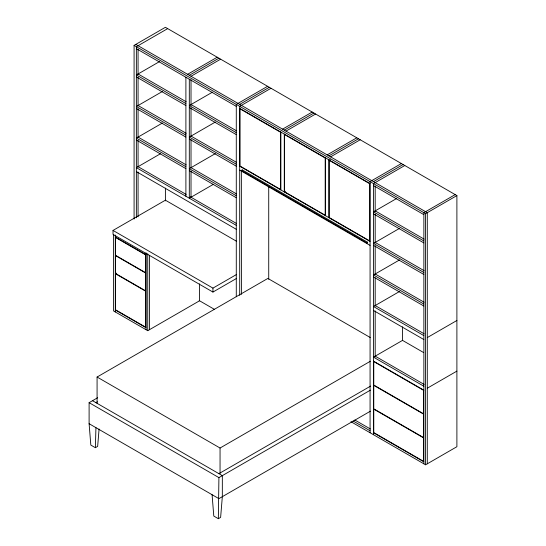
<?xml version="1.0" encoding="UTF-8"?>
<svg xmlns="http://www.w3.org/2000/svg" width="546" height="546" viewBox="0 0 546 546"><rect width="100%" height="100%" fill="white"/><g stroke="black" fill="none" stroke-linecap="round" stroke-linejoin="round"><path stroke-width="0.82" d="M97.679 397.72L89.107 402.668L89.107 423.71L90.82 445.072L95.373 447.7L95.939 427.654M212.08 494.703L213.793 516.072L218.345 518.7L218.912 477.613L370.365 390.172M99.085 428.992L97.652 446.389L95.373 447.7M134.084 219.035L134.084 45.379L165.397 27.3L456.893 195.591L456.893 446.717L425.58 464.796L350.921 421.689M167.677 28.617L136.364 46.69L136.364 217.799M159.493 61.609L136.364 74.959L185.893 103.556M187.599 74.304L217.206 57.214M189.312 75.287L218.912 58.197M162.442 91.455L136.364 106.518L185.893 135.115M191.018 76.276L220.625 59.186M212.435 92.178L189.312 105.528L236.281 132.644M162.442 123.014L136.364 138.07L185.893 166.666M267.595 86.302L236.281 104.382L236.281 296.765M239.694 104.382L269.301 87.285M271.007 88.275L239.694 106.354L239.694 295.331M160.456 153.747L136.364 167.656L236.281 225.341M215.39 122.024L189.312 137.087L236.281 164.203M215.39 153.583L189.312 168.639L236.281 195.755M282.582 129.143L312.189 112.046M284.289 130.125L313.895 113.036M236.541 278.433L212.94 292.062L113.022 234.377L113.022 230.432L165.397 200.198L236.664 241.339M286.002 131.115L315.602 114.018M213.404 184.316L189.312 198.225L189.312 79.231M241.346 170.413L242.253 169.888L367.506 242.199L367.506 242.861L366.598 243.386L366.598 242.724L241.346 170.413L241.4 294.349M115.581 273.826L145.755 291.243L145.755 327.238L115.581 309.814L115.581 273.826L116.721 273.164M327.177 154.887L356.784 137.797M328.89 155.876L358.49 138.78M330.596 156.859L360.203 139.769M329.17 160.312L369.785 183.756L369.785 240.95L329.17 217.506L329.17 160.312L330.31 159.657M285.428 191.264L284.289 191.919L284.289 134.07M401.378 163.541L370.072 181.62L370.072 432.746M373.484 181.62L403.091 164.53M404.798 165.513L373.484 183.593L373.484 434.718M113.022 230.432L212.94 288.117L236.541 274.495M113.588 234.896L113.588 310.967L147.748 330.685L199.556 300.778L199.556 283.872M396.614 198.512L373.484 211.862L423.867 240.95M97.079 403.33L97.079 377.033L267.874 278.426L370.229 337.517M366.598 242.724L367.506 242.199M455.18 194.608L423.867 212.681L423.867 463.807M95.939 402.668L97.413 401.822M399.563 228.358L373.484 243.414L423.867 272.509M134.084 45.379L425.58 213.67L456.893 195.591M399.563 259.916L373.484 274.972L423.867 304.061M399.74 291.366L373.484 306.524L423.867 335.619M402.634 340.322L373.484 357.145L423.867 386.234M97.079 377.033L220.052 448.027L370.236 361.322M427.286 337.585L456.893 320.495M218.912 473.669L370.632 386.077M370.365 411.213L218.912 498.648L89.107 423.71M427.286 388.206L456.893 371.116M218.345 518.7L220.625 517.383L222.331 496.676L222.331 475.641L92.527 400.696M135.797 44.39L427.286 212.681L427.286 463.807M136.364 48.662L236.281 106.354M239.694 108.32L370.072 183.593M373.484 185.565L423.867 214.653M138.07 73.976L186.145 101.733M191.018 104.545L236.52 130.815M375.191 210.879L424.119 239.121M136.364 76.931L185.893 105.528M189.312 107.501L236.281 134.616M373.484 213.834L423.867 242.922M138.07 105.528L186.145 133.285M191.018 136.097L236.52 162.367M375.191 242.431L424.119 270.68M239.694 166.175L370.072 241.441M136.364 108.49L185.893 137.087M189.312 139.059L236.281 166.175M373.484 245.386L423.867 274.481M239.694 170.12L370.072 245.386M138.07 137.087L186.145 164.837M191.018 167.656L236.52 193.926M375.191 273.983L424.119 302.231M136.364 140.042L185.893 168.639M189.312 170.611L236.281 197.727M373.484 276.945L423.867 306.033M138.07 166.666L186.145 194.424M190.233 196.785L236.52 223.505M375.191 305.542L424.119 333.783M136.364 171.601L236.281 229.286M373.484 310.469L423.867 339.557M423.696 352.607L402.518 340.383L402.518 326.801M375.191 356.163L424.119 384.404M373.484 361.09L423.867 390.178M115.302 237.012L146.041 254.757M199.194 300.566L214.619 309.473M354.839 420.01L370.304 428.938M353.125 420.993L370.072 430.774M373.484 432.746L423.867 461.834M115.302 309.978L146.041 327.73M89.107 402.668L218.912 477.613M425.58 213.67L425.58 464.796M375.191 186.009L375.191 211.548M375.191 214.046L375.191 243.045M375.191 245.604L375.191 274.542M375.191 277.771L375.191 306.04M375.191 310.886L375.191 357.118M328.89 159.821L328.89 217.67M325.471 157.849L325.471 215.697M280.876 132.098L280.876 189.947M268.728 186.52L268.728 279.211M242.253 169.888L242.253 170.543M220.052 448.027L220.052 473.478M212.94 288.117L212.94 292.062M191.018 79.668L191.018 105.446M191.018 107.644L191.018 136.473M191.018 139.442L191.018 167.84M191.018 170.891L191.018 197.515M185.893 77.259L185.893 196.253M165.397 188.097L165.397 200.887M149.461 255.323L149.461 329.702M147.748 253.774L147.748 330.685M146.041 252.784L146.041 329.702M138.07 49.099L138.07 74.652M138.07 77.075L138.07 105.904M138.07 108.702L138.07 137.647M138.07 140.199L138.07 166.946M138.07 172.038L138.07 216.81M115.302 235.039L115.302 311.95M280.589 132.262L239.981 108.818L239.981 166.011L280.589 189.455L280.589 132.262M325.191 158.012L284.575 134.562L284.575 191.755L325.191 215.206L325.191 158.012M423.587 390.342L373.771 361.582L373.771 385.032L423.587 413.793L423.587 390.342M423.587 414.121L373.771 385.36L373.771 408.804L423.587 437.564L423.587 414.121M145.755 254.921L115.581 237.503L115.581 255.337L145.755 272.754L145.755 254.921M145.755 273.082L115.581 255.665L115.581 273.491L145.755 290.916L145.755 273.082M423.587 437.899L373.771 409.138L373.771 432.582L423.587 461.343L423.587 437.899"/></g></svg>
